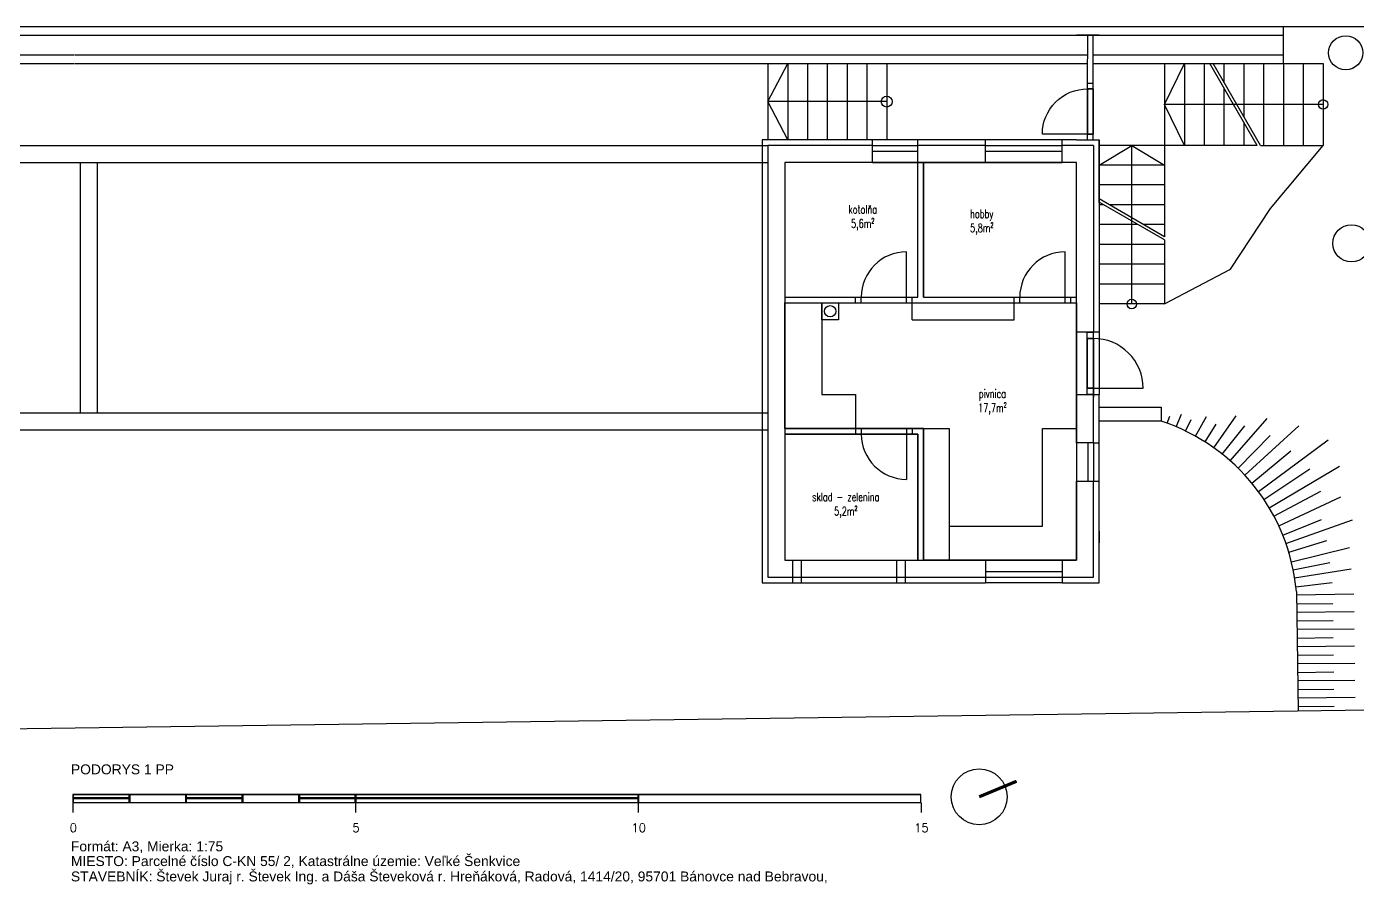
# Model space of a CAD drawing. Header units: millimetres. Extents: x 465413 to 948826, y 2516576 to 3795663.
# Drawn here: x 865709 to 889220, y 2808454 to 2823612 of the extents above; entities that cross this region are included whole.
import ezdxf
from ezdxf.enums import TextEntityAlignment as Align
from ezdxf.lldxf.tags import DXFTag

# ---------------------------------------------------------------- set-up
doc = ezdxf.new("R2010")
doc.units = ezdxf.units.MM
for name, color, linetype in [('DIM_100', 64, 'Continuous'), ('KOTY', 96, 'Continuous'), ('MUR-POH', 64, 'Continuous'), ('MUR_POH', 64, 'Continuous'), ('MUR_REZ', 3, 'Continuous'), ('NAB_ZAR', 14, 'Continuous'), ('PLO_LIN', 6, 'Continuous'), ('SAN-POH', 151, 'Continuous'), ('TXT_50_MIESTN', 7, 'Continuous')]:
    doc.layers.add(name, color=color, linetype=linetype)
doc.styles.add('ARIAL', font='arial.ttf', dxfattribs={"height": 250})
doc.styles.add('SIMPLEX', font='SIMPLEX.SHX', dxfattribs={"width": 0.7})
tags = doc.linetypes.add('DASHED', pattern=[0.75, 0.5, -0.25]).pattern_tags.tags
tags[6:7] = [DXFTag(74, 4), DXFTag(75, 0), DXFTag(340, '0'), DXFTag(46, 1.0), DXFTag(50, 0.0), DXFTag(44, 0.0), DXFTag(45, 0.0)]
tags[4:5] = [DXFTag(74, 4), DXFTag(75, 0), DXFTag(340, '0'), DXFTag(46, 1.0), DXFTag(50, 0.0), DXFTag(44, 0.0), DXFTag(45, 0.0)]

msp = doc.modelspace()

# ---------------------------------------------------------------- linework, layer by layer
at = {"layer": 'KOTY'}
for p, q in [((882004.8, 2816512.1), (882004.8, 2814181.8)), ((883654.8, 2814781.8), (883654.8, 2816512.1)), ((882004.8, 2814781.8), (883654.8, 2814781.8))]:
    msp.add_line(p, q, dxfattribs=at)
at = {"layer": 'KOTY', "flags": 128}
for points in [[(879755.2, 2818731.7), (879755.2, 2817112.1), (880354.8, 2817112.1)], [(881354.8, 2818431.7), (881354.8, 2818731.7)], [(883154.8, 2818431.7), (883154.8, 2818731.7)], [(881354.8, 2818431.7), (883154.8, 2818431.7)], [(880354.8, 2817112.1), (880354.8, 2816512.1)], [(881554.8, 2816512.1), (882004.8, 2816512.1)], [(883654.8, 2816512.1), (884254.8, 2816512.1)]]:
    msp.add_lwpolyline(points, dxfattribs=at)
at = {"layer": 'MUR-POH', "color": 1}
for points in [[(887911.6, 2822962.1), (887911.6, 2823612.1)], [(884553.7, 2822962.1), (887912.8, 2822962.1)]]:
    msp.add_lwpolyline(points, dxfattribs=at)
at = {"layer": 'MUR-POH', "color": 252}
for points in [[(860232.3, 2821612.1), (860232.3, 2823112.1), (866549.6, 2823112.1)], [(860232.3, 2821612.1), (860232.3, 2823112.1), (866549.6, 2823112.1)], [(860232.3, 2822962.1), (866549.6, 2822962.1)], [(860232.3, 2822962.1), (866549.6, 2822962.1)], [(866561.7, 2823112.1), (884454.4, 2823112.1)], [(866561.7, 2823112.1), (878404.8, 2823112.1)], [(866561.7, 2822962.1), (884454.2, 2822962.1)], [(866561.7, 2822962.1), (878504.8, 2822962.1)], [(884553.7, 2823112.1), (887911.6, 2823112.1)], [(884553.7, 2822962.1), (888614, 2822962.1)], [(887211.6, 2822962.1), (887211.6, 2822023.3)], [(887561.6, 2822962.1), (887561.6, 2821512.1)], [(887911.6, 2822962.1), (887911.6, 2821512.1)], [(888262.8, 2822962.1), (888262.8, 2821512.1)], [(888614, 2822962.1), (888614, 2821512.1)], [(884654.8, 2821162.1), (885233.8, 2821512.1), (885812.8, 2821162.1)], [(885233.8, 2818709.7), (885233.8, 2821512.1)], [(885812.8, 2818712.1), (886977.3, 2819325.4), (887684.2, 2820399.2), (888614, 2821512.1)], [(887506.7, 2821512.1), (888614, 2821512.1)], [(885812.8, 2819763.3), (884654.8, 2819763.3)], [(885812.8, 2819842.1), (885812.8, 2818710.9)], [(885812.8, 2819413.3), (884654.8, 2819413.3)], [(885812.8, 2819412.1), (884654.8, 2819412.1)], [(885812.8, 2819063.3), (884654.8, 2819063.3)], [(885812.8, 2819062.1), (884654.8, 2819062.1)], [(885812.8, 2818712.1), (884654.8, 2818712.1)], [(885812.8, 2818710.9), (884654.8, 2818710.9)], [(884654.8, 2816890.2), (885753.7, 2816890.2), (885753.7, 2816640.2), (884654.8, 2816640.2)], [(885858.7, 2816603.6), (885903.7, 2816726.5)], [(886020.1, 2816539.9), (886114.4, 2816762.6)], [(886185.2, 2816464.8), (886283.9, 2816667.8)], [(886360.3, 2816373.6), (886555.4, 2816723.4)], [(886527.9, 2816273.8), (886724.5, 2816584.2)], [(886680.8, 2816171.2), (887079.2, 2816732.4)], [(886970.6, 2815941.6), (887628.6, 2816687.3)], [(886831.6, 2816058), (887229.7, 2816559.4)], [(887112.4, 2815809.3), (887681.3, 2816386.3)], [(887232.9, 2815684.5), (888185.5, 2816559.4)], [(887353.4, 2815546.1), (888042.5, 2816115.3)], [(887469.9, 2815397), (888703.6, 2816308.6)], [(887567.5, 2815258), (888379.1, 2815798.9)], [(887663, 2815106.5), (888905.9, 2815845.9)], [(887744.8, 2814961.2), (888576.6, 2815403.8)], [(887829.3, 2814791.5), (888924.7, 2815300.3)], [(887900.2, 2814628.1), (888586, 2814905.2)], [(887955.7, 2814481.1), (889131.7, 2814895.8)], [(888006.4, 2814326.1), (888680.1, 2814528.9)], [(888053.1, 2814155.5), (889079.7, 2814408.8)], [(888084.9, 2814013.7), (888733.5, 2814145.4)], [(888111.1, 2813869.7), (889112.5, 2814029.8)], [(888132.3, 2813714.6), (888771.4, 2813787.6)], [(888142, 2813568.4), (889155.9, 2813590.8)], [(888144.1, 2813411.9), (888784.6, 2813420.8)], [(888146.2, 2813265.6), (889159.8, 2813274.9)], [(888148.4, 2813109.1), (888788.9, 2813117.9)], [(888150.4, 2812962.8), (889164, 2812972.1)], [(888152.5, 2812806.3), (888793, 2812815.2)], [(888154.6, 2812660), (889168.3, 2812669.3)], [(888156.8, 2812503.5), (888797.3, 2812512.4)], [(888158.8, 2812357.2), (889172.5, 2812366.5)], [(888161, 2812200.7), (888801.5, 2812209.6)], [(888162.9, 2812054.4), (889176.5, 2812063.7)], [(888165.1, 2811897.9), (888805.6, 2811906.8)], [(888167.3, 2811751.7), (889180.9, 2811760.9)], [(888169.5, 2811595.1), (888810, 2811604)]]:
    msp.add_lwpolyline(points, dxfattribs=at)
at = {"layer": 'MUR-POH', "flags": 128}
for points in [[(867520, 2810044.6), (866526.4, 2810044.6), (866526.4, 2809988.7), (867520, 2809988.7), (867520, 2810044.6), (867520, 2810044.6)], [(871515.8, 2810044.6), (866526.4, 2810044.6), (866526.4, 2809901.9), (871515.8, 2809901.9), (871515.8, 2810044.6), (871515.8, 2810044.6)], [(866531.7, 2809988.7), (867520, 2809988.7), (867520, 2810039.3), (866531.7, 2810039.3), (866531.7, 2809988.7), (866531.7, 2809988.7)], [(866531.7, 2809901.9), (871515.8, 2809901.9), (871515.8, 2810039.3), (866531.7, 2810039.3), (866531.7, 2809901.9), (866531.7, 2809901.9)], [(868519, 2810044.6), (867525.3, 2810044.6), (867525.3, 2809901.9), (868519, 2809901.9), (868519, 2810044.6), (868519, 2810044.6)], [(867530.6, 2809901.9), (868519, 2809901.9), (868519, 2810039.3), (867530.6, 2810039.3), (867530.6, 2809901.9), (867530.6, 2809901.9)], [(869517.9, 2810044.6), (868524.3, 2810044.6), (868524.3, 2809988.7), (869517.9, 2809988.7), (869517.9, 2810044.6), (869517.9, 2810044.6)], [(868529.6, 2809988.7), (869517.9, 2809988.7), (869517.9, 2810039.3), (868529.6, 2810039.3), (868529.6, 2809988.7), (868529.6, 2809988.7)], [(870516.9, 2810044.6), (869523.2, 2810044.6), (869523.2, 2809901.9), (870516.9, 2809901.9), (870516.9, 2810044.6), (870516.9, 2810044.6)], [(869528.5, 2809901.9), (870516.9, 2809901.9), (870516.9, 2810039.3), (869528.5, 2810039.3), (869528.5, 2809901.9), (869528.5, 2809901.9)], [(871515.8, 2810044.6), (870522.2, 2810044.6), (870522.2, 2809988.7), (871515.8, 2809988.7), (871515.8, 2810044.6), (871515.8, 2810044.6)], [(870527.4, 2809988.7), (871515.8, 2809988.7), (871515.8, 2810039.3), (870527.4, 2810039.3), (870527.4, 2809988.7), (870527.4, 2809988.7)], [(876510.5, 2810044.6), (871521.1, 2810044.6), (871521.1, 2809988.7), (876510.5, 2809988.7), (876510.5, 2810044.6), (876510.5, 2810044.6)], [(871526.4, 2809988.7), (876510.5, 2809988.7), (876510.5, 2810039.3), (871526.4, 2810039.3), (871526.4, 2809988.7), (871526.4, 2809988.7)], [(881505.2, 2810044.6), (876515.8, 2810044.6), (876515.8, 2809901.9), (881505.2, 2809901.9), (881505.2, 2810044.6), (881505.2, 2810044.6)], [(876521.1, 2809901.9), (881505.2, 2809901.9), (881505.2, 2810039.3), (876521.1, 2810039.3), (876521.1, 2809901.9), (876521.1, 2809901.9)], [(867520, 2809983.4), (866526.4, 2809983.4), (866526.4, 2809978.5), (867520, 2809978.5), (867520, 2809983.4), (867520, 2809983.4)], [(867520, 2809973.2), (866526.4, 2809973.2), (866526.4, 2809901.9), (867520, 2809901.9), (867520, 2809973.2), (867520, 2809973.2)], [(866526.4, 2809896.6), (866526.4, 2809727.5)], [(866526.4, 2809896.6), (866526.4, 2809727.5)], [(866531.7, 2809978.5), (867520, 2809978.5), (867520, 2809978.1), (866531.7, 2809978.1), (866531.7, 2809978.5), (866531.7, 2809978.5)], [(866531.7, 2809901.9), (867520, 2809901.9), (867520, 2809967.9), (866531.7, 2809967.9), (866531.7, 2809901.9), (866531.7, 2809901.9)], [(869517.9, 2809983.4), (868524.3, 2809983.4), (868524.3, 2809978.5), (869517.9, 2809978.5), (869517.9, 2809983.4), (869517.9, 2809983.4)], [(869517.9, 2809973.2), (868524.3, 2809973.2), (868524.3, 2809901.9), (869517.9, 2809901.9), (869517.9, 2809973.2), (869517.9, 2809973.2)], [(868529.6, 2809978.5), (869517.9, 2809978.5), (869517.9, 2809978.1), (868529.6, 2809978.1), (868529.6, 2809978.5), (868529.6, 2809978.5)], [(868529.6, 2809901.9), (869517.9, 2809901.9), (869517.9, 2809967.9), (868529.6, 2809967.9), (868529.6, 2809901.9), (868529.6, 2809901.9)], [(871515.8, 2809983.4), (870522.2, 2809983.4), (870522.2, 2809978.5), (871515.8, 2809978.5), (871515.8, 2809983.4), (871515.8, 2809983.4)], [(871515.8, 2809973.2), (870522.2, 2809973.2), (870522.2, 2809901.9), (871515.8, 2809901.9), (871515.8, 2809973.2), (871515.8, 2809973.2)], [(870527.4, 2809978.5), (871515.8, 2809978.5), (871515.8, 2809978.1), (870527.4, 2809978.1), (870527.4, 2809978.5), (870527.4, 2809978.5)], [(870527.4, 2809901.9), (871515.8, 2809901.9), (871515.8, 2809967.9), (870527.4, 2809967.9), (870527.4, 2809901.9), (870527.4, 2809901.9)], [(876510.5, 2809983.4), (871521.1, 2809983.4), (871521.1, 2809978.5), (876510.5, 2809978.5), (876510.5, 2809983.4), (876510.5, 2809983.4)], [(876510.5, 2809973.2), (871521.1, 2809973.2), (871521.1, 2809901.9), (876510.5, 2809901.9), (876510.5, 2809973.2), (876510.5, 2809973.2)], [(871521.1, 2809896.6), (871521.1, 2809727.5)], [(871521.1, 2809896.6), (871521.1, 2809727.5)], [(871526.4, 2809978.5), (876510.5, 2809978.5), (876510.5, 2809978.1), (871526.4, 2809978.1), (871526.4, 2809978.5), (871526.4, 2809978.5)], [(871526.4, 2809901.9), (876510.5, 2809901.9), (876510.5, 2809967.9), (871526.4, 2809967.9), (871526.4, 2809901.9), (871526.4, 2809901.9)], [(876515.8, 2809896.6), (876515.8, 2809727.5)], [(881510.5, 2809896.6), (881510.5, 2809727.5)]]:
    msp.add_lwpolyline(points, dxfattribs=at)
at = {"layer": 'MUR-POH', "color": 1}
for centre, radius in [((889013.1, 2823149.5), 302.4), ((889114.7, 2819781.8), 328.6)]:
    msp.add_circle(centre, radius, dxfattribs=at)
at = {"layer": 'MUR-POH', "color": 252}
msp.add_arc((884655, 2813317.1), 3500, 5.0965, 71.70423, dxfattribs=at)
at = {"layer": 'MUR_POH', "color": 8, "linetype": 'DASHED', "ltscale": 250}
for p, q in [((884453.7, 2821712.1), (884553.7, 2821712.1)), ((884654.8, 2820495.7), (884654.8, 2821612.1)), ((884654.8, 2820495.7), (884654.8, 2821612.1)), ((878804.8, 2821512.1), (878804.8, 2821512.1))]:
    msp.add_line(p, q, dxfattribs=at)
at = {"layer": 'MUR_POH'}
msp.add_line((884453.7, 2821612.1), (884553.7, 2821612.1), dxfattribs=at)
at = {"layer": 'MUR_POH', "color": 8, "linetype": 'DASHED', "ltscale": 250, "flags": 128}
for points in [[(884453.7, 2822612.1), (884454.8, 2823462.1)], [(884553.7, 2822612.1), (884553.7, 2823462.1)], [(878804.8, 2822962.1), (878804.8, 2821612.1)], [(879154.8, 2821612.1), (878804.8, 2822287.1), (879154.8, 2822962.1)], [(879154.8, 2822962.1), (879154.8, 2821612.1)], [(879503.6, 2822962.1), (879503.6, 2821612.1)], [(879853.6, 2822962.1), (879853.6, 2821612.1)], [(880203.6, 2822962.1), (880203.6, 2821612.1)], [(880553.6, 2822962.1), (880553.6, 2821612.1)], [(880904.8, 2822962.1), (880904.8, 2821612.1)], [(885812.8, 2822962.1), (885812.8, 2821512.1)], [(886162.8, 2821512.1), (885812.8, 2822237.1), (886162.8, 2822962.1)], [(886162.8, 2822962.1), (886162.8, 2821512.1)], [(886511.6, 2822962.1), (886511.6, 2821512.1)], [(886861.6, 2822962.1), (886861.6, 2822629.6)], [(884453.7, 2822512.1), (884453.7, 2822612.1)], [(884453.7, 2822612.1), (884553.7, 2822612.1)], [(884453.7, 2822512.1), (884453.7, 2822612.1)], [(884453.7, 2822612.1), (884553.7, 2822612.1)], [(884453.7, 2822512.1), (884453.7, 2821712.1)], [(884453.7, 2822512.1), (884553.7, 2822512.1)], [(884553.7, 2822512.1), (884453.7, 2822512.1)], [(884453.7, 2821712.1), (884453.7, 2822512.1)], [(884453.7, 2822512.1), (884553.7, 2822512.1)], [(884453.7, 2822512.1), (884453.7, 2821712.1)], [(884453.7, 2822512.1), (884553.7, 2822512.1)], [(884553.7, 2822512.1), (884453.7, 2822512.1)], [(884453.7, 2821712.1), (884453.7, 2822512.1)], [(884453.7, 2822512.1), (884553.7, 2822512.1)], [(884553.7, 2822512.1), (884553.7, 2822612.1)], [(884553.7, 2822512.1), (884553.7, 2822612.1)], [(884553.7, 2822512.1), (884553.7, 2822569.3)], [(884553.7, 2822512.1), (884553.7, 2822569.3)], [(884553.7, 2821712.1), (884553.7, 2822512.1)], [(884553.7, 2822512.1), (884553.7, 2821712.1)], [(884553.7, 2821712.1), (884553.7, 2822512.1)], [(884553.7, 2822512.1), (884553.7, 2821712.1)], [(886861.6, 2822529.6), (886861.6, 2821512.1)], [(880904.8, 2822287.1), (878804.8, 2822287.1)], [(888614, 2822237.1), (885812.8, 2822237.1)], [(887211.6, 2821923.3), (887211.6, 2821512.1)], [(884453.7, 2821712.1), (884553.7, 2821712.1)], [(884553.7, 2821712.1), (884453.7, 2821712.1)], [(884453.7, 2821712.1), (884553.7, 2821712.1)], [(884453.7, 2821612.1), (884453.7, 2821712.1)], [(884553.7, 2821612.1), (884553.7, 2821712.1)], [(884654.8, 2821612.1), (884654.8, 2821612.1)], [(884654.8, 2821612.1), (884654.8, 2820495.7)], [(884654.8, 2821612.1), (884654.8, 2821612.1)], [(878804.8, 2816481.8), (860332.3, 2816481.8), (860332.3, 2821512.1), (878804.8, 2821512.1)], [(887449, 2821512.1), (884654.8, 2821512.1)], [(885812.8, 2821512.1), (885812.8, 2819899.8)], [(878804.8, 2816781.8), (860632.3, 2816781.8), (860632.3, 2821212.1), (878804.8, 2821212.1)], [(866661.7, 2816781.8), (866661.7, 2821212.1)], [(866961.7, 2816781.8), (866961.7, 2821212.1)], [(885812.8, 2821162.1), (884654.8, 2821162.1)], [(885812.8, 2820813.3), (884654.8, 2820813.3)], [(885812.8, 2820463.3), (884836.7, 2820463.3)], [(885812.8, 2820113.3), (885442.9, 2820113.3)], [(884254.8, 2817112.1), (884254.8, 2818212.1)], [(884654.8, 2818212.1), (884654.8, 2817112.1)], [(879241.9, 2814181.8), (879241.9, 2813781.8)], [(879391.9, 2814181.8), (879391.9, 2813781.8)], [(881078.1, 2814181.8), (881078.1, 2813781.8)], [(881228.1, 2814181.8), (881228.1, 2813781.8)]]:
    msp.add_lwpolyline(points, dxfattribs=at)
msp.add_lwpolyline([(884453.7, 2821712.1), (883653.7, 2821712.1, -0.4142136), (884453.7, 2822512.1)], format="xyb", dxfattribs=at)
msp.add_lwpolyline([(884453.7, 2821712.1), (883653.7, 2821712.1, -0.4142136), (884453.7, 2822512.1)], format="xyb", dxfattribs=at)
at = {"layer": 'MUR_POH', "flags": 128}
for points in [[(880654.8, 2821612.1), (878704.8, 2821612.1), (878704.8, 2813781.8), (882650.2, 2813781.8)], [(881454.8, 2821612.1), (880654.8, 2821612.1)], [(880654.8, 2821512.1), (880654.8, 2821612.1)], [(882650.2, 2821612.1), (881454.8, 2821612.1)], [(881454.8, 2821512.1), (881454.8, 2821612.1)], [(882650.2, 2821512.1), (882650.2, 2821612.1)], [(884004.8, 2821612.1), (882650.2, 2821612.1)], [(884254.8, 2821612.1), (884004.8, 2821612.1)], [(884004.8, 2821512.1), (884004.8, 2821612.1)], [(884254.8, 2821612.1), (884254.8, 2821612.1), (884654.8, 2821612.1), (884654.8, 2821512.1)], [(884254.8, 2821612.1), (884254.8, 2821612.1), (884654.8, 2821612.1), (884654.8, 2821512.1)], [(884654.8, 2821612.1), (884654.8, 2818212.1)], [(880654.8, 2821212.1), (881555.4, 2821212.1)], [(882650.2, 2821212.1), (884004.8, 2821212.1)], [(884654.8, 2818212.1), (884554.8, 2818212.1)], [(884554.8, 2817112.1), (884654.8, 2817112.1)], [(884654.8, 2816256.1), (884654.8, 2817112.1)], [(884254.8, 2816256.1), (884254.8, 2815578.6)], [(884554.8, 2816256.1), (884654.8, 2816256.1)], [(884654.8, 2815578.6), (884654.8, 2816256.1)], [(884004.8, 2813781.8), (884654.8, 2813781.8), (884654.8, 2815578.6)], [(884554.8, 2815578.6), (884654.8, 2815578.6)], [(884654.8, 2814697), (884654.8, 2814491.8)], [(882650.2, 2814181.8), (884004.8, 2814181.8)], [(878704.8, 2813781.8), (879104.8, 2813781.8)], [(882650.2, 2813881.8), (882650.2, 2813781.8)], [(884004.8, 2813781.8), (882650.2, 2813781.8)], [(884004.8, 2813881.8), (884004.8, 2813781.8)]]:
    msp.add_lwpolyline(points, dxfattribs=at)
at = {"layer": 'MUR_POH', "color": 8, "linetype": 'DASHED', "ltscale": 250}
msp.add_circle((880904.8, 2822287.1), 95.8, dxfattribs=at)
at = {"layer": 'MUR_REZ'}
for p, q in [((878804.8, 2821512.1), (878804.8, 2820512.1)), ((880654.8, 2821512.1), (878804.8, 2821512.1)), ((882650.2, 2821512.1), (881454.8, 2821512.1)), ((884554.8, 2821512.1), (884004.8, 2821512.1)), ((884254.8, 2821212.1), (884254.8, 2821212.1))]:
    msp.add_line(p, q, dxfattribs=at)
at = {"layer": 'MUR_REZ', "flags": 128}
for points in [[(894508.2, 2811604.2), (861053.7, 2811137.9), (842089.5, 2811131), (841965.4, 2823452.4), (859491.4, 2823612.1), (894148.2, 2823612.1), (894508.2, 2811604.2)], [(884654.8, 2823462.1), (884254.8, 2823462.1)], [(884654.8, 2823462.1), (884254.8, 2823462.1)], [(887911.6, 2823462.1), (887911.6, 2823612.1)], [(880654.8, 2821212.1), (880654.8, 2821512.1)], [(881454.8, 2821212.1), (881454.8, 2821512.1)], [(882650.2, 2821212.1), (882650.2, 2821512.1)], [(884004.8, 2821212.1), (884004.8, 2821512.1)], [(884554.8, 2821512.1), (884554.8, 2818212.1), (884254.8, 2818212.1), (884254.8, 2821212.1)], [(880654.8, 2821212.1), (879104.8, 2821212.1), (879104.8, 2814181.8), (882650.2, 2814181.8)], [(881454.8, 2821212.1), (882650.2, 2821212.1)], [(881454.8, 2818831.7), (881454.8, 2821212.1)], [(882650.2, 2821212.1), (881454.8, 2821212.1)], [(881554.8, 2818831.7), (881554.8, 2821212.1)], [(884254.8, 2821212.1), (884004.8, 2821212.1)], [(879104.8, 2818831.7), (880354.8, 2818831.7)], [(879104.8, 2818731.7), (880354.8, 2818731.7)], [(880354.8, 2818731.7), (880354.8, 2818831.7)], [(881354.8, 2818831.7), (881454.8, 2818831.7)], [(881354.8, 2818731.7), (881354.8, 2818831.7)], [(881354.8, 2818731.7), (883154.8, 2818731.7)], [(881554.8, 2818831.7), (883154.8, 2818831.7)], [(883154.8, 2818731.7), (883154.8, 2818831.7)], [(884154.8, 2818731.7), (884154.8, 2818831.7)], [(884154.8, 2818831.7), (884254.8, 2818831.7)], [(884154.8, 2818731.7), (884254.8, 2818731.7)], [(884254.8, 2817112.1), (884554.8, 2817112.1)], [(884254.8, 2816256.1), (884254.8, 2817112.1)], [(884554.8, 2817222.1), (884444.8, 2817222.1)], [(884554.8, 2817222.1), (884554.8, 2817057.1)], [(879104.8, 2816512.1), (880354.8, 2816512.1)], [(879104.8, 2816412.1), (880354.8, 2816412.1)], [(880354.8, 2816512.1), (880354.8, 2816412.1)], [(881354.8, 2816512.1), (881354.8, 2816412.1)], [(881354.8, 2816512.1), (881554.8, 2816512.1), (881554.8, 2814181.8)], [(881354.8, 2816412.1), (881454.8, 2816412.1)], [(881454.8, 2816412.1), (881454.8, 2814181.8)], [(884554.8, 2816256.1), (884254.8, 2816256.1)], [(884004.8, 2814181.8), (884254.8, 2814181.8), (884254.8, 2815578.6)], [(884254.8, 2815578.6), (884554.8, 2815578.6)], [(882650.2, 2814181.8), (882650.2, 2813881.8)], [(884004.8, 2814181.8), (884004.8, 2813881.8)]]:
    msp.add_lwpolyline(points, dxfattribs=at)
at = {"layer": 'MUR_REZ'}
for points in [[(860232.3, 2823462.1), (887911.6, 2823462.1)], [(880654.8, 2821512.1), (878804.8, 2821512.1), (878804.8, 2813881.8), (882650.2, 2813881.8)], [(882650.2, 2821512.1), (881454.8, 2821512.1)], [(884254.8, 2821512.1), (884004.8, 2821512.1)], [(884554.8, 2816256.1), (884554.8, 2817112.1)], [(884004.8, 2813881.8), (884554.8, 2813881.8), (884554.8, 2815578.6)]]:
    msp.add_lwpolyline(points, dxfattribs=at)
at = {"layer": 'MUR_REZ', "color": 252}
for points in [[(887449, 2821512.1), (886611.8, 2822962.1)], [(887506.7, 2821512.1), (886669.5, 2822962.1)], [(882650.2, 2821212.1), (882650.2, 2821212.1)], [(885812.8, 2819899.8), (884654.8, 2820568.4)], [(885812.8, 2819842.1), (884654.8, 2820510.6)], [(884736.7, 2820463.3), (884654.8, 2820463.3)], [(885342.9, 2820113.3), (884654.8, 2820113.3)], [(882650.2, 2814181.8), (882650.2, 2814181.8)], [(888141.1, 2813628), (888170.6, 2811515.9)]]:
    msp.add_lwpolyline(points, dxfattribs=at)
at = {"layer": 'MUR_REZ', "flags": 128}
msp.add_lwpolyline([(879755.2, 2818431.7), (879755.2, 2818731.7), (880055.2, 2818731.7), (880055.2, 2818431.7)], close=True, dxfattribs=at)
at = {"layer": 'MUR_REZ', "color": 252}
for centre in [(888614, 2822237.1), (885233.8, 2818709.7)]:
    msp.add_circle(centre, 84.2, dxfattribs=at)
at = {"layer": 'NAB_ZAR'}
for p, q in [((884554.8, 2817222.1), (884444.8, 2817222.1)), ((884554.8, 2817112.1), (884444.8, 2817112.1))]:
    msp.add_line(p, q, dxfattribs=at)
at = {"layer": 'NAB_ZAR', "flags": 128}
for points in [[(881254.8, 2818831.7), (881254.8, 2819631.7)], [(884054.8, 2818831.7), (884054.8, 2819631.7)], [(880354.8, 2818831.7), (881354.8, 2818831.7)], [(880354.8, 2818731.7), (881354.8, 2818731.7)], [(880454.8, 2818731.7), (880454.8, 2818831.7)], [(881254.8, 2818731.7), (881254.8, 2818831.7)], [(883154.8, 2818831.7), (884154.8, 2818831.7)], [(883154.8, 2818731.7), (884154.8, 2818731.7)], [(883254.8, 2818731.7), (883254.8, 2818831.7)], [(884054.8, 2818731.7), (884054.8, 2818831.7)], [(884444.8, 2818102.1), (884444.8, 2818212.1), (884554.8, 2818212.1)], [(884444.8, 2817222.1), (884444.8, 2818102.1)], [(884554.8, 2818102.1), (884444.8, 2818102.1)], [(884444.8, 2818102.1), (884554.8, 2818102.1)], [(884444.8, 2818102.1), (884444.8, 2817222.1)], [(884554.8, 2818102.1), (884444.8, 2818102.1)], [(884554.8, 2818102.1), (884554.8, 2818212.1)], [(884554.8, 2818102.1), (884554.8, 2817222.1)], [(884554.8, 2817222.1), (884554.8, 2818102.1)], [(884554.8, 2817222.1), (884444.8, 2817222.1)], [(884444.8, 2817222.1), (884554.8, 2817222.1)], [(884444.8, 2817112.1), (884444.8, 2817222.1)], [(884554.8, 2817112.1), (884554.8, 2817222.1)], [(880354.8, 2816512.1), (881354.8, 2816512.1)], [(880354.8, 2816412.1), (881354.8, 2816412.1)], [(880454.8, 2816512.1), (880454.8, 2816412.1)], [(881254.8, 2816512.1), (881254.8, 2816412.1)], [(881254.8, 2816412.1), (881254.8, 2815612.1)]]:
    msp.add_lwpolyline(points, dxfattribs=at)
msp.add_lwpolyline([(884554.8, 2817222.1), (885434.8, 2817222.1, 0.4142136), (884554.8, 2818102.1)], format="xyb", dxfattribs=at)
at = {"layer": 'NAB_ZAR'}
msp.add_circle((879905.2, 2818581.7), 100, dxfattribs=at)
for centre, start, end in [((881254.8, 2818831.7), 90, 180), ((884054.8, 2818831.7), 90, 180), ((881254.8, 2816412.1), 180, 270)]:
    msp.add_arc(centre, 800, start, end, dxfattribs=at)
at = {"layer": 'PLO_LIN', "color": 252}
for points in [[(881454.8, 2821212.1), (881454.8, 2821512.1)], [(881454.8, 2821212.1), (881454.8, 2821512.1)], [(884254.8, 2816256.1), (884254.8, 2815578.6)]]:
    msp.add_lwpolyline(points, dxfattribs=at)
at = {"layer": 'PLO_LIN'}
for points in [[(879104.8, 2818831.7), (881454.8, 2818831.7), (881454.8, 2821212.1), (879104.8, 2821212.1)], [(881554.8, 2818831.7), (884254.8, 2818831.7), (884254.8, 2821212.1), (881554.8, 2821212.1)], [(879104.8, 2814181.8), (881454.8, 2814181.8), (881454.8, 2816412.1), (879104.8, 2816412.1)]]:
    msp.add_lwpolyline(points, close=True, dxfattribs=at)
msp.add_lwpolyline([(884254.8, 2814181.8), (881554.8, 2814181.8), (881554.8, 2816512.1), (879104.8, 2816512.1), (879104.8, 2818731.7), (884254.8, 2818731.7), (884254.8, 2814181.8)], dxfattribs=at)
at = {"layer": 'SAN-POH'}
for points in [[(880654.8, 2821512.1), (881454.8, 2821512.1)], [(880654.8, 2821412.1), (881454.8, 2821412.1)], [(882650.2, 2821512.1), (884004.8, 2821512.1)], [(882650.2, 2821412.1), (884004.8, 2821412.1)], [(884454.8, 2816256.1), (884454.8, 2815578.6)], [(884554.8, 2816256.1), (884554.8, 2815578.6)], [(882650.2, 2813981.8), (884004.8, 2813981.8)], [(882650.2, 2813881.8), (884004.8, 2813881.8)]]:
    msp.add_lwpolyline(points, dxfattribs=at)
at = {"layer": 'TXT_50_MIESTN', "const_width": 56.2}
msp.add_lwpolyline([(882538, 2810002.3), (883199, 2810276.9)], dxfattribs=at)
at = {"layer": 'TXT_50_MIESTN'}
msp.add_circle((882538, 2810002.3), 494.3, dxfattribs=at)

# ---------------------------------------------------------------- texts
at = {"layer": 'DIM_100', "color": 1, "style": 'SIMPLEX'}
for s, p in [('0', (866532.9, 2809380.1)), ('5', (871527.6, 2809380.1)), ('10', (876522.3, 2809380.1)), ('15', (881517, 2809380.1))]:
    msp.add_text(s, height=150, rotation=360, dxfattribs=at).set_placement(p, align=Align.CENTER)
at = {"layer": 'DIM_100', "color": 1, "char_height": 150, "attachment_point": 5, "style": 'SIMPLEX'}
for s, insert in [('{kotolňa\\P5,6m²}', (880480.4, 2820234.3)), ('{hobby\\P5,8m²}', (882583.9, 2820156.8)), ('{sklad - zelenina\\P5,2m²}', (880181.5, 2815152.7))]:
    msp.add_mtext(s, dxfattribs=dict(at, insert=insert))
at = {"layer": 'DIM_100', "color": 1, "insert": (882772.1, 2816978.4), "char_height": 150, "width": 694.531, "attachment_point": 5, "style": 'SIMPLEX'}
msp.add_mtext('{pivnica\\P17,7m²}', dxfattribs=at)
at = {"layer": 'TXT_50_MIESTN', "style": 'ARIAL'}
msp.add_text('PODORYS 1 PP', height=175, dxfattribs=at).set_placement((866491.8, 2810399.8))
for s, p in [('Formát: A3, Mierka: 1:75', (866491.8, 2809039)), ('MIESTO: Parcelné číslo C-KN 55/ 2, Katastrálne územie:^JVeľké Šenkvice', (866491.8, 2808778.3)), ('STAVEBNÍK: Števek Juraj r. Števek Ing. a Dáša Števeková r. Hreňáková, Radová, 1414/20, 95701 Bánovce nad Bebravou,', (866491.8, 2808507.2))]:
    msp.add_text(s, height=175, rotation=360, dxfattribs=at).set_placement(p)

doc.saveas('drawing.dxf')
